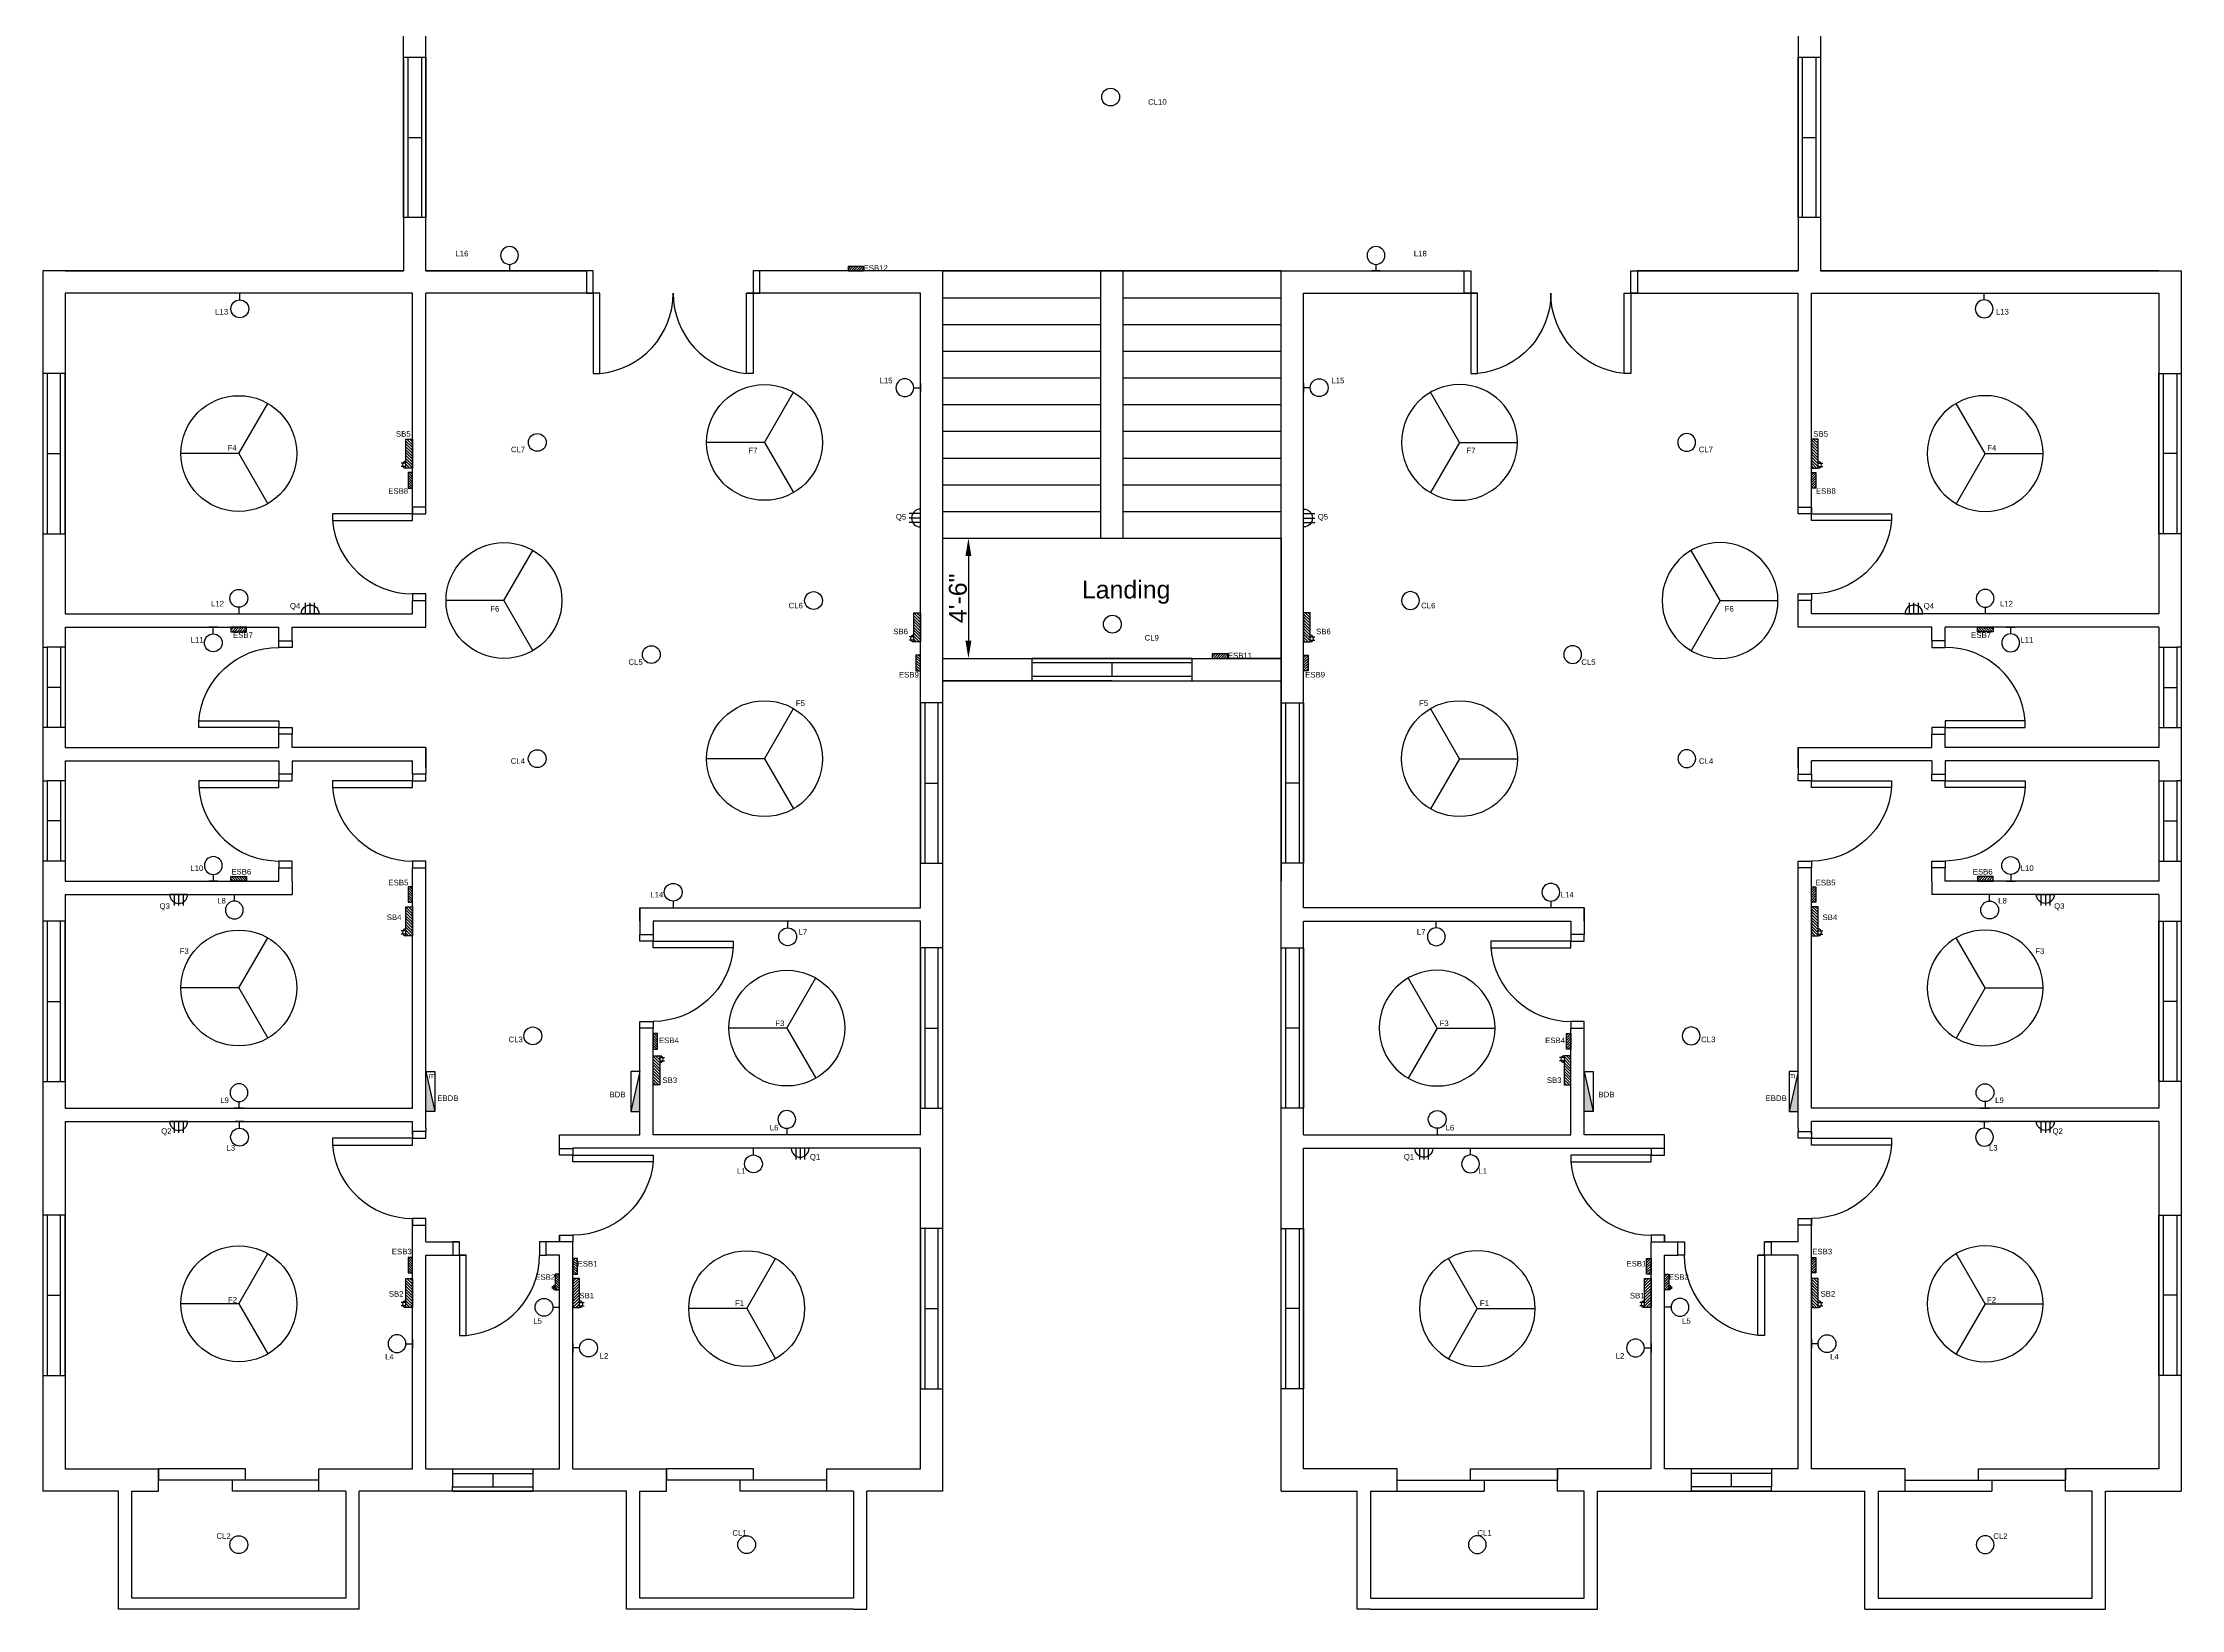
# Model space of a CAD drawing. Header units: inches. Extents: x 61297 to 163996, y 9483 to 32239.
# Drawn here: x 78637 to 79597, y 16010 to 16714 of the extents above; entities that cross this region are included whole.
import ezdxf

# ---------------------------------------------------------------- set-up
doc = ezdxf.new("R2010")
doc.units = ezdxf.units.IN
doc.linetypes.add('HIDDEN', pattern=[9.525, 6.35, -3.175])
for name, color, linetype in [('door', 80, 'Continuous'), ('Doors', 230, 'Continuous'), ('Layer1', 7, 'Continuous'), ('Light Fans and Socketst', 170, 'Continuous'), ('Main Conduit', 50, 'HIDDEN'), ('Toiler Window', 30, 'Continuous'), ('Windows', 30, 'Continuous')]:
    doc.layers.add(name, color=color, linetype=linetype)
doc.styles.get("Standard").update_dxf_attribs({"font": 'arial.ttf'})
doc.dimstyles.new('ISO-25', dxfattribs={"dimtxt": 8, "dimasz": 8, "dimexe": 1.25, "dimexo": 0.625, "dimtad": 1, "dimlunit": 4, "dimtxsty": 'Standard', "dimcen": 2.5, "dimadec": 0, "dimazin": 0, "dimtfac": 1, "dimtmove": 0, "dimatfit": 3, "dimfxl": 1, "dimarcsym": 0})
pattern_1 = [(45, (73421.59915, 13396.7445), (-0.65106857, 0.65106857), [])]
pattern_2 = [(315, (77654.9552, 20317.3592), (0.65106857, 0.65106857), [])]
pattern_3 = [(135, (81099.146, 13912.8117), (-0.65106857, -0.65106857), [])]
pattern_4 = [(315, (77654.9552, 20150.385), (0.65106857, 0.65106857), [])]
pattern_5 = [(315, (77654.9552, 19940.385), (0.65106857, 0.65106857), [])]
pattern_6 = [(315, (77426.9552, 20018.385), (0.65106857, 0.65106857), [])]

# ---------------------------------------------------------------- blocks, each defined once
blk = doc.blocks.new('Door_Sing')
at = {"layer": 'Doors'}
for points in [[(-3, 6), (-3, 42), (-6, 42), (-6, 6), (-3, 6)], [(-38.98, 0), (-38.98, 6), (-41.98, 6), (-41.98, 0), (-38.98, 0)]]:
    blk.add_lwpolyline(points, dxfattribs=at)
blk.add_lwpolyline([(-3, 0), (0, 0), (0, 6), (-3, 6)], close=True, dxfattribs=at)
blk.add_arc((-2.84, 6), 36.14, 95.01978, 180, dxfattribs=at)
blk = doc.blocks.new('Window_Large')
at = {"layer": 'Windows'}
for p, q in [((72, 10), (0, 10)), ((0, 10), (0, 0)), ((72, 0), (72, 10)), ((72, 8), (0, 8)), ((0, 2), (72, 2)), ((0, 0), (72, 0)), ((36, 8), (36, 2))]:
    blk.add_line(p, q, dxfattribs=at)
blk = doc.blocks.new('Toilet Window')
for p, q in [((82016.8, 16081.38), (82016.8, 16117.38)), ((82016.8, 16117.38), (82026.8, 16117.38)), ((82018.8, 16081.38), (82018.8, 16117.38)), ((82024.8, 16081.38), (82024.8, 16117.38)), ((82026.8, 16081.38), (82026.8, 16117.38)), ((82018.8, 16099.38), (82024.8, 16099.38)), ((82016.8, 16081.38), (82018.8, 16081.38)), ((82018.8, 16081.38), (82024.8, 16081.38)), ((82026.8, 16081.38), (82024.8, 16081.38))]:
    blk.add_line(p, q)
blk = doc.blocks.new('Fan')
at = {"layer": 'Light Fans and Socketst'}
for q in [(-13, 22.52), (-13, -22.52), (26, 0)]:
    blk.add_line((0, 0), q, dxfattribs=at)
blk.add_circle((0, 0), 26, dxfattribs=at)
blk = doc.blocks.new('Light Ceiling')
at = {"layer": 'Light Fans and Socketst'}
blk.add_circle((0, 0), 4, dxfattribs=at)
blk = doc.blocks.new('Light')
at = {"layer": 'Light Fans and Socketst'}
blk.add_line((0, 2), (0, -2), dxfattribs=at)
blk.add_lwpolyline([(2.99, 0), (1.49, 0), (0, 0)], dxfattribs=at)
blk.add_circle((6.99, 0), 4, dxfattribs=at)
blk = doc.blocks.new('BDB')
h = blk.add_hatch(color=256)
h.dxf.hatch_style = 1
h.paths.add_polyline_path([(13.5, 4), (-4.5, 0), (13.5, 0)])
blk.add_line((-4.5, 0), (13.5, 4))
at = {"layer": 'Layer1'}
blk.add_lwpolyline([(-4.5, 4), (13.5, 4), (13.5, 0), (-4.5, 0), (-4.5, 4)], dxfattribs=at)
blk = doc.blocks.new('Emergency_BDB')
at = {"layer": 'Layer1'}
blk.add_blockref('BDB', (0, 0), dxfattribs=at)
at = {"layer": 'Layer1', "insert": (-4.5, 4), "char_height": 2.5, "attachment_point": 1}
blk.add_mtext_dynamic_manual_height_columns(' E', width=4.2009, gutter_width=12.5, heights=[0], dxfattribs=at)
blk = doc.blocks.new('ESB')
h = blk.add_hatch()
h.set_pattern_fill('ANSI31', color=256, scale=0.25)
h.set_pattern_definition([(45, (-3149.957, -1763.2019), (-0.561266, 0.561266), [])])
h.paths.add_polyline_path([(3.5, 2), (-3.5, 2), (-3.5, 0), (3.5, 0)])
blk.add_lwpolyline([(3.5, 0), (3.5, 2), (-3.5, 2), (-3.5, 0)], close=True)
blk = doc.blocks.new('Socket')
for p, q in [((-4, 0), (4, 0)), ((-2, 0), (-2, 5)), ((0, 0), (0, 5)), ((2, 0), (2, 5))]:
    blk.add_line(p, q)
blk.add_arc((0, 0), 4, 0, 180)
blk = doc.blocks.new('*D537')
at = {"color": 0, "lineweight": -2, "transparency": 16777216}
for p, q in [((79041.68, 16491.11), (79053.84, 16491.11)), ((79052.59, 16483.11), (79052.59, 16445.11)), ((79041.68, 16437.11), (79053.84, 16437.11))]:
    blk.add_line(p, q, dxfattribs=at)
at = {"color": 0, "transparency": 16777216}
for points in [[(79051.26, 16483.11), (79053.92, 16483.11), (79052.59, 16491.11)], [(79051.26, 16445.11), (79053.92, 16445.11), (79052.59, 16437.11)]]:
    blk.add_solid(points, dxfattribs=at)
at = {"color": 0, "transparency": 16777216, "insert": (79047.88, 16464.11), "char_height": 8, "attachment_point": 5, "rotation": 90}
blk.add_mtext('4\'-6"', dxfattribs=at)

msp = doc.modelspace()

# ---------------------------------------------------------------- hatches: boundary and pattern name
at = {"layer": 'Layer1'}
h = msp.add_hatch(dxfattribs=at)
h.set_pattern_fill('ANSI31', color=256, scale=0.29, angle=-90)
h.set_pattern_definition(pattern_5)
h.paths.add_polyline_path([(78800.071, 16522.599), (78803.051, 16522.599), (78803.051, 16535.627), (78800.071, 16535.627)])
h = msp.add_hatch(dxfattribs=at)
h.set_pattern_fill('ANSI31', color=256, scale=0.29, angle=-90)
h.set_pattern_definition(pattern_5)
h.paths.add_polyline_path([(79434.031, 16535.627), (79431.051, 16535.627), (79431.051, 16522.599), (79434.031, 16522.599)])
h = msp.add_hatch(dxfattribs=at)
h.set_pattern_fill('ANSI31', color=256, scale=0.29, angle=-90)
h.set_pattern_definition(pattern_6)
h.paths.add_polyline_path([(79028.071, 16444.599), (79031.051, 16444.599), (79031.051, 16457.627), (79028.071, 16457.627)])
h = msp.add_hatch(dxfattribs=at)
h.set_pattern_fill('ANSI31', color=256, scale=0.29, angle=-90)
h.set_pattern_definition(pattern_6)
h.paths.add_polyline_path([(79206.031, 16457.627), (79203.051, 16457.627), (79203.051, 16444.599), (79206.031, 16444.599)])
h = msp.add_hatch(dxfattribs=at)
h.set_pattern_fill('ANSI31', color=256, scale=0.29, angle=-90)
h.set_pattern_definition(pattern_4)
h.paths.add_polyline_path([(78800.071, 16312.599), (78803.051, 16312.599), (78803.051, 16325.627), (78800.071, 16325.627)])
h = msp.add_hatch(dxfattribs=at)
h.set_pattern_fill('ANSI31', color=256, scale=0.29, angle=-90)
h.set_pattern_definition(pattern_4)
h.paths.add_polyline_path([(79434.031, 16325.627), (79431.051, 16325.627), (79431.051, 16312.599), (79434.031, 16312.599)])
h = msp.add_hatch(dxfattribs=at)
h.set_pattern_fill('ANSI31', color=256, scale=0.29, angle=90)
h.set_pattern_definition(pattern_3)
h.paths.add_polyline_path([(78914.031, 16258.627), (78911.051, 16258.627), (78911.051, 16245.599), (78914.031, 16245.599)])
h = msp.add_hatch(dxfattribs=at)
h.set_pattern_fill('ANSI31', color=256, scale=0.29, angle=90)
h.set_pattern_definition(pattern_3)
h.paths.add_polyline_path([(79320.071, 16245.599), (79323.051, 16245.599), (79323.051, 16258.627), (79320.071, 16258.627)])
h = msp.add_hatch(dxfattribs=at)
h.set_pattern_fill('ANSI31', color=256, scale=0.29, angle=-90)
h.set_pattern_definition(pattern_2)
h.paths.add_polyline_path([(78800.071, 16145.625), (78803.051, 16145.625), (78803.051, 16158.653), (78800.071, 16158.653)])
h = msp.add_hatch(dxfattribs=at)
h.set_pattern_fill('ANSI31', color=256, scale=0.29)
h.set_pattern_definition(pattern_1)
h.paths.add_polyline_path([(78878.031, 16158.653), (78875.051, 16158.653), (78875.051, 16145.625), (78878.031, 16145.625)])
h = msp.add_hatch(dxfattribs=at)
h.set_pattern_fill('ANSI31', color=256, scale=0.29)
h.set_pattern_definition(pattern_1)
h.paths.add_polyline_path([(79356.071, 16145.625), (79359.051, 16145.625), (79359.051, 16158.653), (79356.071, 16158.653)])
h = msp.add_hatch(dxfattribs=at)
h.set_pattern_fill('ANSI31', color=256, scale=0.29, angle=-90)
h.set_pattern_definition(pattern_2)
h.paths.add_polyline_path([(79434.031, 16158.653), (79431.051, 16158.653), (79431.051, 16145.625), (79434.031, 16145.625)])

# ---------------------------------------------------------------- linework, layer by layer
for p, q in [((78799.051, 16706.098), (78799.051, 16731.113)), ((78809.051, 16611.113), (78809.051, 16731.113)), ((79425.051, 16731.113), (79425.051, 16706.098)), ((79435.051, 16731.113), (79435.051, 16611.113)), ((78799.051, 16706.098), (78799.051, 16611.113)), ((79425.051, 16706.098), (79425.051, 16611.113)), ((78637.051, 16611.113), (78637.051, 16063.113)), ((78647.051, 16611.113), (78637.051, 16611.113)), ((78799.051, 16611.113), (78647.051, 16611.113)), ((78647.051, 16611.113), (78799.051, 16611.113)), ((78799.051, 16611.113), (78647.051, 16611.113)), ((78884.074, 16611.113), (78809.051, 16611.113)), ((78809.051, 16611.113), (78881.074, 16611.113)), ((78881.074, 16611.113), (78809.051, 16611.113)), ((79041.051, 16611.113), (78956.027, 16611.113)), ((79193.051, 16611.113), (79041.051, 16611.113)), ((79041.051, 16063.113), (79041.051, 16611.113)), ((79041.051, 16611.113), (79193.051, 16611.113)), ((79041.051, 16611.113), (79075.051, 16611.113)), ((79041.051, 16611.113), (79112.051, 16611.113)), ((79112.051, 16491.113), (79112.051, 16611.113)), ((79112.051, 16611.113), (79122.051, 16611.113)), ((79122.051, 16611.113), (79193.051, 16611.113)), ((79122.051, 16491.113), (79122.051, 16611.113)), ((79193.051, 16611.113), (79278.074, 16611.113)), ((79193.051, 16063.113), (79193.051, 16611.113)), ((79350.027, 16611.113), (79425.051, 16611.113)), ((79425.051, 16611.113), (79353.027, 16611.113)), ((79353.027, 16611.113), (79425.051, 16611.113)), ((79435.051, 16611.113), (79587.051, 16611.113)), ((79587.051, 16611.113), (79435.051, 16611.113)), ((79435.051, 16611.113), (79587.051, 16611.113)), ((79587.051, 16611.113), (79597.051, 16611.113)), ((79597.051, 16611.113), (79597.051, 16063.113)), ((78803.051, 16601.113), (78647.051, 16601.113)), ((78647.051, 16601.113), (78647.051, 16457.113)), ((78803.051, 16499.113), (78803.051, 16601.113)), ((78809.051, 16502.113), (78809.051, 16601.113)), ((78887.074, 16601.113), (78809.051, 16601.113)), ((79031.051, 16601.113), (78953.027, 16601.113)), ((79031.051, 16325.113), (79031.051, 16601.113)), ((79041.051, 16599.113), (79112.051, 16599.113)), ((79122.051, 16599.113), (79193.051, 16599.113)), ((79203.051, 16325.113), (79203.051, 16601.113)), ((79203.051, 16601.113), (79281.074, 16601.113)), ((79347.027, 16601.113), (79425.051, 16601.113)), ((79425.051, 16502.113), (79425.051, 16601.113)), ((79431.051, 16601.113), (79587.051, 16601.113)), ((79431.051, 16499.113), (79431.051, 16601.113)), ((79587.051, 16601.113), (79587.051, 16457.113)), ((79041.051, 16587.113), (79112.051, 16587.113)), ((79122.051, 16587.113), (79193.051, 16587.113)), ((79041.051, 16575.113), (79112.051, 16575.113)), ((79122.051, 16575.113), (79193.051, 16575.113)), ((79041.051, 16563.113), (79112.051, 16563.113)), ((79122.051, 16563.113), (79193.051, 16563.113)), ((79041.051, 16551.113), (79112.051, 16551.113)), ((79122.051, 16551.113), (79193.051, 16551.113)), ((79041.051, 16539.113), (79112.051, 16539.113)), ((79122.051, 16539.113), (79193.051, 16539.113)), ((79041.051, 16527.113), (79112.051, 16527.113)), ((79122.051, 16527.113), (79193.051, 16527.113)), ((79041.051, 16515.113), (79112.051, 16515.113)), ((79122.051, 16515.113), (79193.051, 16515.113)), ((79041.051, 16503.113), (79112.051, 16503.113)), ((79122.051, 16503.113), (79193.051, 16503.113)), ((79041.051, 16491.113), (79112.051, 16491.113)), ((79112.051, 16491.113), (79122.051, 16491.113)), ((79122.051, 16491.113), (79193.051, 16491.113)), ((79193.051, 16491.113), (79193.051, 16337.113)), ((78647.051, 16457.113), (78803.051, 16457.113)), ((78803.051, 16460.113), (78803.051, 16463.137)), ((78803.051, 16457.113), (78803.051, 16460.113)), ((78809.051, 16457.113), (78809.051, 16463.137)), ((78809.051, 16451.113), (78809.051, 16460.113)), ((78809.051, 16451.113), (78809.051, 16457.113)), ((79425.051, 16457.113), (79425.051, 16463.137)), ((79425.051, 16451.113), (79425.051, 16460.113)), ((79425.051, 16451.113), (79425.051, 16457.113)), ((79431.051, 16460.113), (79431.051, 16463.137)), ((79431.051, 16457.113), (79431.051, 16460.113)), ((79587.051, 16457.113), (79431.051, 16457.113)), ((78647.051, 16451.113), (78647.051, 16397.113)), ((78647.051, 16451.113), (78743.051, 16451.113)), ((78743.051, 16445.09), (78743.051, 16451.113)), ((78749.051, 16451.113), (78803.051, 16451.113)), ((78749.051, 16445.09), (78749.051, 16451.113)), ((78803.051, 16451.113), (78809.051, 16451.113)), ((79431.051, 16451.113), (79425.051, 16451.113)), ((79485.051, 16451.113), (79431.051, 16451.113)), ((79485.051, 16445.09), (79485.051, 16451.113)), ((79587.051, 16451.113), (79491.051, 16451.113)), ((79491.051, 16445.09), (79491.051, 16451.113)), ((79587.051, 16451.113), (79587.051, 16397.113)), ((79041.051, 16437.113), (79193.051, 16437.113)), ((79193.051, 16437.113), (79169.051, 16437.113)), ((79117.051, 16427.113), (79041.051, 16427.113)), ((79041.051, 16427.113), (79193.051, 16427.113)), ((78647.051, 16397.113), (78743.051, 16397.113)), ((78743.051, 16397.113), (78743.051, 16403.113)), ((78749.051, 16397.113), (78749.051, 16403.113)), ((78809.051, 16397.113), (78749.051, 16397.113)), ((78809.051, 16388.113), (78809.051, 16397.113)), ((78809.051, 16391.113), (78809.051, 16397.113)), ((78809.051, 16397.113), (78809.051, 16385.09)), ((79425.051, 16388.113), (79425.051, 16397.113)), ((79425.051, 16391.113), (79425.051, 16397.113)), ((79425.051, 16397.113), (79485.051, 16397.113)), ((79425.051, 16397.113), (79425.051, 16385.09)), ((79485.051, 16397.113), (79485.051, 16403.113)), ((79491.051, 16397.113), (79491.051, 16403.113)), ((79587.051, 16397.113), (79491.051, 16397.113)), ((78647.051, 16391.113), (78647.051, 16337.113)), ((78647.051, 16391.113), (78743.051, 16391.113)), ((78743.051, 16391.113), (78743.051, 16385.113)), ((78749.051, 16391.113), (78803.051, 16391.113)), ((78749.051, 16391.113), (78749.051, 16385.113)), ((78803.051, 16385.09), (78803.051, 16391.113)), ((79485.051, 16391.113), (79431.051, 16391.113)), ((79431.051, 16385.09), (79431.051, 16391.113)), ((79485.051, 16391.113), (79485.051, 16385.113)), ((79587.051, 16391.113), (79491.051, 16391.113)), ((79491.051, 16391.113), (79491.051, 16385.113)), ((79587.051, 16391.113), (79587.051, 16337.113)), ((78743.051, 16337.113), (78743.051, 16343.137)), ((78749.051, 16337.113), (78749.051, 16343.137)), ((78803.051, 16235.113), (78803.051, 16343.113)), ((78809.051, 16226.113), (78809.051, 16346.113)), ((79425.051, 16226.113), (79425.051, 16346.113)), ((79431.051, 16235.113), (79431.051, 16343.113)), ((79485.051, 16337.113), (79485.051, 16343.137)), ((79491.051, 16337.113), (79491.051, 16343.137)), ((78647.051, 16337.113), (78743.051, 16337.113)), ((78647.051, 16331.113), (78647.051, 16235.113)), ((78647.051, 16331.113), (78749.051, 16331.113)), ((78749.051, 16337.113), (78749.051, 16331.113)), ((79485.051, 16337.113), (79485.051, 16331.113)), ((79587.051, 16331.113), (79485.051, 16331.113)), ((79587.051, 16337.113), (79491.051, 16337.113)), ((79587.051, 16331.113), (79587.051, 16235.113)), ((78905.051, 16325.113), (79031.051, 16325.113)), ((78905.051, 16319.113), (78905.051, 16325.113)), ((78905.051, 16325.113), (78905.051, 16313.09)), ((79329.051, 16325.113), (79203.051, 16325.113)), ((79329.051, 16319.113), (79329.051, 16325.113)), ((79329.051, 16325.113), (79329.051, 16313.09)), ((78911.051, 16319.113), (78911.051, 16313.09)), ((79031.051, 16223.113), (79031.051, 16319.113)), ((79203.051, 16223.113), (79203.051, 16319.113)), ((79323.051, 16319.113), (79323.051, 16313.09)), ((78905.051, 16223.113), (78905.051, 16271.113)), ((78911.051, 16223.113), (78911.051, 16271.113)), ((79323.051, 16223.113), (79323.051, 16271.113)), ((79329.051, 16223.113), (79329.051, 16271.113)), ((78647.051, 16235.113), (78803.051, 16235.113)), ((79587.051, 16235.113), (79431.051, 16235.113)), ((78647.051, 16229.113), (78647.051, 16073.113)), ((78647.051, 16229.113), (78803.051, 16229.113)), ((78803.051, 16223.113), (78803.051, 16229.113)), ((78809.051, 16226.113), (78809.051, 16224.602)), ((79425.051, 16226.113), (79425.051, 16224.602)), ((79587.051, 16229.113), (79431.051, 16229.113)), ((79431.051, 16223.113), (79431.051, 16229.113)), ((79587.051, 16229.113), (79587.051, 16073.113)), ((78869.051, 16217.113), (78869.051, 16223.113)), ((78869.051, 16223.113), (78905.051, 16223.113)), ((78869.051, 16214.09), (78869.051, 16217.113)), ((79031.051, 16217.113), (78875.051, 16217.113)), ((79031.051, 16223.113), (78911.051, 16223.113)), ((79031.051, 16073.113), (79031.051, 16217.113)), ((79203.051, 16223.113), (79323.051, 16223.113)), ((79203.051, 16217.113), (79359.051, 16217.113)), ((79203.051, 16073.113), (79203.051, 16217.113)), ((79365.051, 16223.113), (79329.051, 16223.113)), ((79365.051, 16217.113), (79365.051, 16223.113)), ((79365.051, 16214.09), (79365.051, 16217.113)), ((78803.051, 16073.113), (78803.051, 16185.625)), ((78809.051, 16175.113), (78809.051, 16185.625)), ((79425.051, 16175.113), (79425.051, 16185.625)), ((79431.051, 16073.113), (79431.051, 16185.625)), ((78809.051, 16175.113), (78824.074, 16175.113)), ((78809.051, 16169.113), (78827.074, 16169.113)), ((78809.051, 16073.113), (78809.051, 16169.113)), ((78875.051, 16073.113), (78875.051, 16175.113)), ((79359.051, 16073.113), (79359.051, 16175.113)), ((79425.051, 16169.113), (79407.027, 16169.113)), ((79425.051, 16175.113), (79410.027, 16175.113)), ((79425.051, 16073.113), (79425.051, 16169.113)), ((78867.051, 16154.947), (78865.551, 16154.947)), ((78867.051, 16154.28), (78865.551, 16154.28)), ((79367.051, 16154.947), (79368.551, 16154.947)), ((79367.051, 16154.28), (79368.551, 16154.28)), ((78647.051, 16073.113), (78689.074, 16073.113)), ((78689.051, 16063.113), (78689.074, 16073.113)), ((78761.027, 16073.113), (78803.051, 16073.113)), ((78761.051, 16063.113), (78761.027, 16073.113)), ((78809.051, 16073.113), (78869.051, 16073.113)), ((78875.051, 16073.113), (78917.074, 16073.113)), ((78917.051, 16063.113), (78917.074, 16073.113)), ((78989.027, 16073.113), (79031.051, 16073.113)), ((78989.051, 16063.113), (78989.027, 16073.113)), ((79245.074, 16073.113), (79203.051, 16073.113)), ((79245.051, 16063.113), (79245.074, 16073.113)), ((79359.051, 16073.113), (79317.027, 16073.113)), ((79317.051, 16063.113), (79317.027, 16073.113)), ((79425.051, 16073.113), (79365.051, 16073.113)), ((79473.074, 16073.113), (79431.051, 16073.113)), ((79473.051, 16063.113), (79473.074, 16073.113)), ((79587.051, 16073.113), (79545.027, 16073.113)), ((79545.051, 16063.113), (79545.027, 16073.113)), ((78671.051, 16063.113), (78637.051, 16063.113)), ((78671.051, 16010.113), (78671.051, 16063.113)), ((78677.051, 16015.113), (78677.051, 16063.113)), ((78677.051, 16063.113), (78689.051, 16063.113)), ((78773.051, 16063.113), (78761.051, 16063.113)), ((78773.051, 16063.113), (78773.051, 16015.113)), ((78899.051, 16063.113), (78779.051, 16063.113)), ((78779.051, 16010.113), (78779.051, 16063.113)), ((78899.051, 16010.113), (78899.051, 16063.113)), ((78905.051, 16015.113), (78905.051, 16063.113)), ((78905.051, 16063.113), (78917.051, 16063.113)), ((79001.051, 16063.113), (78989.051, 16063.113)), ((79001.051, 16063.113), (79001.051, 16015.113)), ((79041.051, 16063.113), (79007.051, 16063.113)), ((79007.051, 16010.113), (79007.051, 16063.113)), ((79193.051, 16063.113), (79227.051, 16063.113)), ((79227.051, 16010.113), (79227.051, 16063.113)), ((79233.051, 16063.113), (79233.051, 16015.113)), ((79233.051, 16063.113), (79245.051, 16063.113)), ((79329.051, 16063.113), (79317.051, 16063.113)), ((79329.051, 16015.113), (79329.051, 16063.113)), ((79335.051, 16063.113), (79455.051, 16063.113)), ((79335.051, 16010.113), (79335.051, 16063.113)), ((79455.051, 16010.113), (79455.051, 16063.113)), ((79461.051, 16063.113), (79461.051, 16015.113)), ((79461.051, 16063.113), (79473.051, 16063.113)), ((79557.051, 16063.113), (79545.051, 16063.113)), ((79557.051, 16015.113), (79557.051, 16063.113)), ((79563.051, 16063.113), (79597.051, 16063.113)), ((79563.051, 16010.113), (79563.051, 16063.113)), ((78773.051, 16015.113), (78677.051, 16015.113)), ((79001.051, 16015.113), (78905.051, 16015.113)), ((79233.051, 16015.113), (79329.051, 16015.113)), ((79461.051, 16015.113), (79557.051, 16015.113)), ((78779.051, 16010.113), (78671.051, 16010.113)), ((78905.051, 16010.113), (78899.051, 16010.113)), ((79001.051, 16010.113), (78905.051, 16010.113)), ((79001.051, 16010.113), (79007.051, 16010.113)), ((79233.051, 16010.113), (79227.051, 16010.113)), ((79233.051, 16010.113), (79329.051, 16010.113)), ((79329.051, 16010.113), (79335.051, 16010.113)), ((79455.051, 16010.113), (79563.051, 16010.113))]:
    msp.add_line(p, q)
for points in [[(79031.051, 16319.113), (78911.051, 16319.113)], [(79203.051, 16319.113), (79323.051, 16319.113)], [(78869.051, 16178.113), (78869.051, 16175.113), (78866.051, 16175.113), (78863.051, 16175.113)], [(79365.051, 16178.113), (79365.051, 16175.113), (79368.051, 16175.113), (79371.051, 16175.113)], [(78869.051, 16073.113), (78869.051, 16169.113), (78863.051, 16169.113)], [(79365.051, 16073.113), (79365.051, 16169.113), (79371.051, 16169.113)]]:
    msp.add_lwpolyline(points)
for centre, start, end in [((78867.051, 16154.613), 90, 270), ((79367.051, 16154.613), 270, 90)]:
    msp.add_arc(centre, 1, start, end)
at = {"layer": 'door'}
for p, q in [((78689.051, 16073.113), (78689.051, 16068.113)), ((78728.051, 16073.113), (78689.051, 16073.113)), ((78728.051, 16068.113), (78728.051, 16073.113)), ((78917.051, 16073.113), (78917.051, 16068.113)), ((78956.051, 16073.113), (78917.051, 16073.113)), ((78956.051, 16068.113), (78956.051, 16073.113)), ((79278.051, 16073.113), (79317.051, 16073.113)), ((79278.051, 16068.113), (79278.051, 16073.113)), ((79317.051, 16073.113), (79317.051, 16068.113)), ((79506.051, 16073.113), (79545.051, 16073.113)), ((79506.051, 16068.113), (79506.051, 16073.113)), ((79545.051, 16073.113), (79545.051, 16068.113)), ((78728.051, 16068.113), (78689.051, 16068.113)), ((78722.051, 16068.113), (78722.051, 16063.113)), ((78761.051, 16068.113), (78722.051, 16068.113)), ((78761.051, 16063.113), (78722.051, 16063.113)), ((78761.051, 16063.113), (78761.051, 16068.113)), ((78956.051, 16068.113), (78917.051, 16068.113)), ((78950.051, 16068.113), (78950.051, 16063.113)), ((78989.051, 16068.113), (78950.051, 16068.113)), ((78989.051, 16063.113), (78950.051, 16063.113)), ((78989.051, 16063.113), (78989.051, 16068.113)), ((79245.051, 16068.113), (79284.051, 16068.113)), ((79245.051, 16063.113), (79245.051, 16068.113)), ((79245.051, 16063.113), (79284.051, 16063.113)), ((79278.051, 16068.113), (79317.051, 16068.113)), ((79284.051, 16068.113), (79284.051, 16063.113)), ((79473.051, 16068.113), (79512.051, 16068.113)), ((79473.051, 16063.113), (79473.051, 16068.113)), ((79473.051, 16063.113), (79512.051, 16063.113)), ((79506.051, 16068.113), (79545.051, 16068.113)), ((79512.051, 16068.113), (79512.051, 16063.113))]:
    msp.add_line(p, q, dxfattribs=at)
at = {"layer": 'Doors'}
for p, q in [((78884.074, 16601.113), (78884.074, 16597.113)), ((79350.027, 16601.113), (79350.027, 16597.113)), ((78884.074, 16597.113), (78884.074, 16591.113)), ((79350.027, 16597.113), (79350.027, 16591.113))]:
    msp.add_line(p, q, dxfattribs=at)
for points in [[(78884.074, 16611.113), (78881.074, 16611.113), (78881.074, 16601.113), (78884.074, 16601.113), (78884.074, 16565.113), (78887.074, 16565.113), (78887.074, 16601.113), (78884.074, 16601.113), (78884.074, 16605.113)], [(78959.027, 16611.113), (78956.027, 16611.113), (78956.027, 16607.113), (78956.027, 16601.113), (78956.027, 16565.113), (78953.027, 16565.113), (78953.027, 16601.113), (78956.027, 16601.113), (78959.027, 16601.113), (78959.027, 16607.113)], [(79275.074, 16611.113), (79278.074, 16611.113), (79278.074, 16607.113), (79278.074, 16601.113), (79278.074, 16565.113), (79281.074, 16565.113), (79281.074, 16601.113), (79278.074, 16601.113), (79275.074, 16601.113), (79275.074, 16607.113)], [(79350.027, 16611.113), (79353.027, 16611.113), (79353.027, 16601.113), (79350.027, 16601.113), (79350.027, 16565.113), (79347.027, 16565.113), (79347.027, 16601.113), (79350.027, 16601.113), (79350.027, 16605.113)]]:
    msp.add_lwpolyline(points, close=True, dxfattribs=at)
for points in [[(78887.074, 16565.113, 0.3887794), (78920.051, 16601.113, 0.3887794), (78953.027, 16565.113)], [(79347.027, 16565.113, -0.3887794), (79314.051, 16601.113, -0.3887794), (79281.074, 16565.113)]]:
    msp.add_lwpolyline(points, format="xyb", dxfattribs=at)
at = {"layer": 'Layer1'}
for p, q in [((78800.071, 16524.849), (78797.955, 16524.849)), ((78800.071, 16523.349), (78797.955, 16523.349)), ((79434.031, 16524.849), (79436.146, 16524.849)), ((79434.031, 16523.349), (79436.146, 16523.349)), ((79028.071, 16446.849), (79025.955, 16446.849)), ((79028.071, 16445.349), (79025.955, 16445.349)), ((79206.031, 16446.849), (79208.146, 16446.849)), ((79206.031, 16445.349), (79208.146, 16445.349)), ((78800.071, 16314.849), (78797.955, 16314.849)), ((78800.071, 16313.349), (78797.955, 16313.349)), ((79434.031, 16314.849), (79436.146, 16314.849)), ((79434.031, 16313.349), (79436.146, 16313.349)), ((78914.031, 16257.877), (78916.146, 16257.877)), ((78914.031, 16256.377), (78916.146, 16256.377)), ((79320.071, 16257.877), (79317.955, 16257.877)), ((79320.071, 16256.377), (79317.955, 16256.377)), ((78800.071, 16147.875), (78797.955, 16147.875)), ((78878.031, 16147.875), (78880.146, 16147.875)), ((79356.071, 16147.875), (79353.955, 16147.875)), ((79434.031, 16147.875), (79436.146, 16147.875)), ((78800.071, 16146.375), (78797.955, 16146.375)), ((78878.031, 16146.375), (78880.146, 16146.375)), ((79356.071, 16146.375), (79353.955, 16146.375)), ((79434.031, 16146.375), (79436.146, 16146.375))]:
    msp.add_line(p, q, dxfattribs=at)
for points in [[(78800.071, 16522.599), (78800.071, 16535.627), (78803.051, 16535.627), (78803.051, 16522.599)], [(79434.031, 16522.599), (79434.031, 16535.627), (79431.051, 16535.627), (79431.051, 16522.599)], [(79028.071, 16444.599), (79028.071, 16457.627), (79031.051, 16457.627), (79031.051, 16444.599)], [(79206.031, 16444.599), (79206.031, 16457.627), (79203.051, 16457.627), (79203.051, 16444.599)], [(78800.071, 16312.599), (78800.071, 16325.627), (78803.051, 16325.627), (78803.051, 16312.599)], [(79434.031, 16312.599), (79434.031, 16325.627), (79431.051, 16325.627), (79431.051, 16312.599)], [(78914.031, 16258.627), (78914.031, 16245.599), (78911.051, 16245.599), (78911.051, 16258.627)], [(79320.071, 16258.627), (79320.071, 16245.599), (79323.051, 16245.599), (79323.051, 16258.627)], [(78800.071, 16145.625), (78800.071, 16158.653), (78803.051, 16158.653), (78803.051, 16145.625)], [(78878.031, 16145.625), (78878.031, 16158.653), (78875.051, 16158.653), (78875.051, 16145.625)], [(79356.071, 16145.625), (79356.071, 16158.653), (79359.051, 16158.653), (79359.051, 16145.625)], [(79434.031, 16145.625), (79434.031, 16158.653), (79431.051, 16158.653), (79431.051, 16145.625)]]:
    msp.add_lwpolyline(points, close=True, dxfattribs=at)
for centre, start, end in [((78800.071, 16524.099), 90, 270), ((79434.031, 16524.099), 270, 90), ((79028.071, 16446.099), 90, 270), ((79206.031, 16446.099), 270, 90), ((78800.071, 16314.099), 90, 270), ((79434.031, 16314.099), 270, 90), ((78914.031, 16257.127), 270, 90), ((79320.071, 16257.127), 90, 270), ((78800.071, 16147.125), 90, 270), ((78878.031, 16147.125), 270, 90), ((79356.071, 16147.125), 90, 270), ((79434.031, 16147.125), 270, 90)]:
    msp.add_arc(centre, 1.5, start, end, dxfattribs=at)
at = {"layer": 'Light Fans and Socketst'}
for p, q in [((78961.051, 16392.099), (78974.051, 16414.616)), ((79273.051, 16392.099), (79260.051, 16414.616)), ((78961.051, 16392.099), (78935.051, 16392.099)), ((78961.051, 16392.099), (78974.051, 16369.583)), ((79273.051, 16392.099), (79260.051, 16369.583)), ((79273.051, 16392.099), (79299.051, 16392.099))]:
    msp.add_line(p, q, dxfattribs=at)
for centre in [(78961.051, 16392.099), (79273.051, 16392.099)]:
    msp.add_circle(centre, 26, dxfattribs=at)

# ---------------------------------------------------------------- block references
at = {"xscale": -1}
for name, p, rotation in [('Window_Large', (78809.051, 16707.113), 90), ('Window_Large', (79435.051, 16707.113), 90), ('Window_Large', (79587.051, 16493.113), 270), ('ESB', (79431.051, 16517.113), 270), ('Socket', (79203.051, 16500.163), 270.0000000000002), ('Door_Sing', (79425.051, 16505.113), 270), ('Door_Sing', (78749.051, 16403.113), 90), ('ESB', (79509.051, 16451.113), 180), ('ESB', (79203.051, 16435.113), 270), ('Window_Large', (79193.051, 16345.113), 270), ('Door_Sing', (79425.051, 16385.09), 270), ('Door_Sing', (79485.051, 16385.113), 270), ('ESB', (79431.051, 16331.113), 270), ('Socket', (79536.051, 16331.113), 180), ('Door_Sing', (78905.051, 16313.09), 270), ('Window_Large', (79587.051, 16247.113), 270), ('Window_Large', (79193.051, 16235.113), 270), ('Window_Large', (79193.051, 16235.113), 270), ('ESB', (79323.051, 16265.113), 90), ('Door_Sing', (79425.051, 16224.602), 270), ('Socket', (79536.051, 16229.113), 180), ('Door_Sing', (78869.051, 16217.09), 270), ('Socket', (79257.051, 16217.113), 180), ('Window_Large', (79587.051, 16115.113), 270), ('Window_Large', (79193.051, 16109.113), 270), ('ESB', (79359.051, 16164.113), 90), ('Door_Sing', (79413.027, 16175.113), 180), ('ESB', (79431.051, 16164.625), 270), ('ESB', (79365.051, 16157.113), 270)]:
    msp.add_blockref(name, p, dxfattribs=dict(at, rotation=rotation))
for name, p in [('ESB', (79002.039, 16611.113)), ('Socket', (79477.042, 16457.113)), ('ESB', (79165.551, 16437.113)), ('ESB', (79509.051, 16337.113))]:
    msp.add_blockref(name, p)
for name, p, rotation in [('Window_Large', (78647.051, 16493.113), 90.00000000000001), ('ESB', (78803.051, 16517.113), 90.00000000000001), ('Door_Sing', (78809.051, 16505.113), 90.00000000000001), ('Socket', (79031.051, 16500.163), 89.99999999999977), ('ESB', (78725.051, 16451.113), 180), ('Door_Sing', (79485.051, 16403.113), 270), ('ESB', (79031.051, 16435.113), 90.00000000000001), ('Window_Large', (79153.051, 16437.113), 180), ('Window_Large', (79041.051, 16345.113), 90.00000000000001), ('Door_Sing', (78749.051, 16385.113), 90.00000000000001), ('Door_Sing', (78809.051, 16385.09), 90.00000000000001), ('Socket', (78698.051, 16331.113), 180), ('ESB', (78803.051, 16331.113), 90.00000000000001), ('Window_Large', (78647.051, 16247.113), 90.00000000000001), ('Door_Sing', (79329.051, 16313.09), 90.00000000000001), ('Window_Large', (79041.051, 16235.113), 90.00000000000001), ('Window_Large', (79041.051, 16235.113), 90.00000000000001), ('ESB', (78911.051, 16265.113), 270), ('Socket', (78698.051, 16229.113), 180), ('Door_Sing', (78809.051, 16224.602), 90.00000000000001), ('Socket', (78977.051, 16217.113), 180), ('Door_Sing', (79365.051, 16217.09), 90.00000000000001), ('Window_Large', (78647.051, 16115.113), 90.00000000000001), ('Window_Large', (79041.051, 16109.113), 90.00000000000001), ('ESB', (78803.051, 16164.625), 90.00000000000001), ('Door_Sing', (78821.074, 16175.113), 180), ('ESB', (78875.051, 16164.113), 270), ('ESB', (78869.051, 16157.113), 90.00000000000001)]:
    msp.add_blockref(name, p, dxfattribs=dict(rotation=rotation))
for name, p in [('Socket', (78757.059, 16457.113)), ('ESB', (78725.051, 16337.113))]:
    msp.add_blockref(name, p, dxfattribs=at)
at = {"layer": 'Layer1'}
for name, p in [('Light Ceiling', (79116.435, 16689.215)), ('Light', (79203.051, 16558.701)), ('Light Ceiling', (79117.227, 16452.492)), ('Light', (78875.051, 16127.45)), ('Light', (79431.051, 16129.369))]:
    msp.add_blockref(name, p, dxfattribs=at)
at = {"layer": 'Layer1', "xscale": -1}
for name, p, rotation in [('Light', (78846.562, 16611.113), 270), ('Light', (79235.562, 16611.113), 270), ('Light', (79508.601, 16601.113), 90.0000000000005), ('Fan', (79273.051, 16534.127), 180), ('Fan', (79509.051, 16529.113), 180), ('Light Ceiling', (79375.047, 16534.127), 180), ('Fan', (79390.02, 16463.113), 180), ('Light Ceiling', (79251.022, 16463.113), 180), ('Light', (79509.051, 16457.113), 270), ('Light', (79520.497, 16451.113), 90.0000000000005), ('Light Ceiling', (79323.856, 16438.849), 180), ('Light Ceiling', (79375.076, 16392.099), 180), ('Light', (78713.604, 16337.113), 270.0000000000005), ('Light', (78723.057, 16331.113), 90), ('Light', (79314.051, 16325.113), 270), ('Light', (79262.63, 16319.113), 89.99999999999952), ('Fan', (79509.051, 16289.113), 180), ('Fan', (79263.051, 16271.113), 180), ('Light Ceiling', (79377.051, 16267.61), 180), ('Light', (78725.141, 16235.113), 270.0000000000005), ('BDB', (78905.051, 16247.113), 90), ('Emergency_BDB', (79425.051, 16247.113), 90), ('Light', (78971.051, 16223.113), 270.0000000000005), ('Light', (79508.706, 16229.113), 90.0000000000005), ('Light', (79278.023, 16217.113), 90.0000000000005), ('Fan', (79281.051, 16145.113), 180), ('Fan', (79509.051, 16147.291), 180), ('Light', (79365.051, 16145.723), 180)]:
    msp.add_blockref(name, p, dxfattribs=dict(at, rotation=rotation))
at = {"layer": 'Layer1'}
for name, p, rotation in [('Light', (78725.501, 16601.113), 269.9999999999995), ('Fan', (78961.051, 16534.127), 180), ('Fan', (78725.051, 16529.113), 180), ('Light Ceiling', (78859.055, 16534.127), 180), ('Fan', (78844.081, 16463.113), 180), ('Light', (78725.051, 16457.113), 90.00000000000001), ('Light Ceiling', (78983.08, 16463.113), 180), ('Light', (78713.604, 16451.113), 269.9999999999995), ('Light Ceiling', (78910.245, 16438.849), 180), ('Light Ceiling', (78859.025, 16392.099), 180), ('Light', (79520.497, 16337.113), 89.99999999999953), ('Light', (78920.051, 16325.113), 90.00000000000001), ('Light', (79511.045, 16331.113), 270), ('Fan', (78725.051, 16289.113), 180), ('Light', (78971.471, 16319.113), 270.0000000000005), ('Fan', (78971.051, 16271.113), 180), ('Light Ceiling', (78857.051, 16267.61), 180), ('Emergency_BDB', (78809.051, 16247.113), 270), ('BDB', (79329.051, 16247.113), 270), ('Light', (79508.96, 16235.113), 89.99999999999953), ('Light', (79263.051, 16223.113), 89.99999999999953), ('Light', (78725.395, 16229.113), 269.9999999999995), ('Light', (78956.078, 16217.113), 269.9999999999995), ('Fan', (78725.051, 16147.291), 180), ('Fan', (78953.051, 16145.113), 180), ('Light', (78869.051, 16145.723), 180)]:
    msp.add_blockref(name, p, dxfattribs=dict(at, rotation=rotation))
at = {"layer": 'Layer1', "xscale": -1}
for p in [(79031.051, 16558.701), (78803.051, 16129.369), (79359.051, 16127.45)]:
    msp.add_blockref('Light', p, dxfattribs=at)
at = {"layer": 'Main Conduit', "rotation": 180}
for p in [(78725.051, 16039.113), (78953.051, 16039.113)]:
    msp.add_blockref('Light Ceiling', p, dxfattribs=at)
at = {"layer": 'Main Conduit', "xscale": -1, "rotation": 180}
for p in [(79281.051, 16039.113), (79509.051, 16039.113)]:
    msp.add_blockref('Light Ceiling', p, dxfattribs=at)
at = {"layer": 'Toiler Window'}
for p, rotation in [((160663.846, 32523.491), 180), ((160663.846, 32463.491), 180), ((62739.673, 98089.909), 270)]:
    msp.add_blockref('Toilet Window', p, dxfattribs=dict(at, rotation=rotation))
at = {"layer": 'Toiler Window', "xscale": -1}
for p, rotation in [((-2429.745, 32523.491), 180), ((-2429.745, 32463.491), 180), ((95494.429, 98089.909), 90)]:
    msp.add_blockref('Toilet Window', p, dxfattribs=dict(at, rotation=rotation))

# ---------------------------------------------------------------- texts
at = {"char_height": 2.5}
for s, insert, attachment_point in [('CL10', (79133.255, 16688.28), 1), ('L16', (78822.295, 16620.192), 1), ('L18', (79252.54, 16620.192), 1), ('ESB12', (79005.539, 16613.699), 1), ('L13', (78720.255, 16591.534), 9), ('L13', (79513.847, 16591.534), 7), ('L15', (79018.531, 16560.641), 9), ('L15', (79215.57, 16560.641), 7), ('F4', (78724.108, 16530.442), 9), ('SB5', (78802.205, 16536.663), 9), ('CL7', (78853.631, 16529.697), 9), ('F7', (78957.922, 16529.293), 9), ('F7', (79276.179, 16529.293), 7), ('CL7', (79380.471, 16529.697), 7), ('SB5', (79431.897, 16536.663), 7), ('F4', (79509.993, 16530.442), 7), ('ESB8', (78801.051, 16511.028), 9), ('ESB8', (79433.051, 16511.028), 7), ('Q5', (79024.68, 16498.824), 9), ('Q5', (79209.421, 16498.824), 7), ('L12', (78718.429, 16460.468), 9), ('Q4', (78752.661, 16458.781), 9), ('F6', (78842.018, 16458.136), 9), ('CL6', (78978.282, 16459.572), 9), ('CL6', (79255.819, 16459.572), 7), ('F6', (79392.083, 16458.136), 7), ('Q4', (79481.44, 16458.781), 7), ('L12', (79515.672, 16460.468), 7), ('L11', (78709.261, 16444.218), 9), ('ESB7', (78731.373, 16446.304), 9), ('SB6', (79025.45, 16447.949), 9), ('CL9', (79131.702, 16447.666), 1), ('SB6', (79208.651, 16447.949), 7), ('ESB7', (79502.728, 16446.304), 7), ('L11', (79524.84, 16444.218), 7), ('CL5', (78906.38, 16434.208), 9), ('ESB11', (79169.051, 16439.699), 1), ('CL5', (79327.721, 16434.208), 7), ('ESB9', (79030.334, 16428.534), 9), ('ESB9', (79203.767, 16428.534), 7), ('F5', (78979.196, 16415.733), 9), ('F5', (79254.905, 16415.733), 7), ('CL4', (78853.537, 16389.764), 9), ('CL4', (79380.565, 16389.764), 7), ('L10', (78709.108, 16341.62), 9), ('ESB6', (78730.647, 16340.043), 9), ('ESB6', (79503.455, 16340.043), 7), ('L10', (79524.993, 16341.62), 7), ('L8', (78719.244, 16327.034), 9), ('ESB5', (78801.168, 16335.158), 9), ('L14', (78915.628, 16329.767), 9), ('L14', (79318.473, 16329.767), 7), ('ESB5', (79432.934, 16335.158), 7), ('L8', (79514.857, 16327.034), 7), ('Q3', (78694.117, 16323.996), 9), ('SB4', (78798.075, 16319.574), 9), ('SB4', (79436.026, 16319.574), 7), ('Q3', (79539.984, 16323.996), 7), ('L7', (78980.217, 16313.045), 9), ('L7', (79253.884, 16313.045), 7), ('F3', (78702.592, 16304.422), 9), ('F3', (79531.509, 16304.422), 7), ('F3', (78969.977, 16271.961), 9), ('F3', (79264.125, 16271.961), 7), ('CL3', (78852.575, 16264.729), 9), ('ESB4', (78922.584, 16264.32), 9), ('ESB4', (79311.517, 16264.32), 7), ('CL3', (79381.526, 16264.729), 7), ('SB3', (78921.838, 16246.417), 9), ('SB3', (79312.263, 16246.417), 7), ('L9', (78720.589, 16237.399), 9), ('EBDB', (78823.642, 16238.391), 9), ('BDB', (78898.668, 16240.028), 9), ('BDB', (79335.434, 16240.028), 7), ('EBDB', (79410.459, 16238.391), 7), ('L9', (79513.513, 16237.399), 7), ('Q2', (78694.861, 16222.929), 9), ('L6', (78967.302, 16225.109), 9), ('L6', (79266.799, 16225.109), 7), ('Q2', (79539.24, 16222.929), 7), ('L3', (78723.395, 16216.07), 9), ('Q1', (78986.065, 16211.383), 9), ('Q1', (79248.036, 16211.383), 7), ('L3', (79510.706, 16216.07), 7), ('L1', (78952.54, 16205.667), 9), ('L1', (79281.561, 16205.667), 7), ('ESB3', (78802.695, 16169.465), 9), ('ESB1', (78886.1, 16164.013), 9), ('ESB1', (79348.001, 16164.013), 7), ('ESB3', (79431.407, 16169.465), 7), ('ESB2', (78867.051, 16158.028), 9), ('ESB2', (79367.051, 16158.028), 7), ('F2', (78724.258, 16147.826), 9), ('SB2', (78798.978, 16150.454), 9), ('SB1', (78884.543, 16149.661), 9), ('F1', (78951.923, 16146.349), 9), ('F1', (79282.178, 16146.349), 7), ('SB1', (79349.558, 16149.661), 7), ('SB2', (79435.124, 16150.454), 7), ('F2', (79509.843, 16147.826), 7), ('L5', (78861.108, 16138.294), 9), ('L5', (79372.993, 16138.294), 7), ('L4', (78794.641, 16122.284), 9), ('L2', (78890.93, 16122.633), 9), ('L2', (79343.171, 16122.633), 7), ('L4', (79439.46, 16122.284), 7), ('CL2', (78721.431, 16041.695), 9), ('CL1', (78953.051, 16043.113), 9), ('CL1', (79281.051, 16043.113), 7), ('CL2', (79512.67, 16041.695), 7)]:
    msp.add_mtext_dynamic_manual_height_columns(s, width=6.93541, gutter_width=12.5, heights=[0], dxfattribs=dict(at, insert=insert, attachment_point=attachment_point))
at = {"insert": (79103.526, 16472.052), "char_height": 8, "width": 125.21501, "attachment_point": 1}
msp.add_mtext('Landing\\P\\P         ', dxfattribs=at)

# ---------------------------------------------------------------- dimensions: what is measured, and where the dimension line sits
dim = msp.add_linear_dim(base=(79052.589, 16437.113), p1=(79041.051, 16491.113), p2=(79041.051, 16437.113), angle=90, dimstyle='ISO-25')
dim.commit()
dim.dimension.update_dxf_attribs({"geometry": '*D537', "text_midpoint": (79047.879, 16464.113)})

doc.saveas('drawing.dxf')
